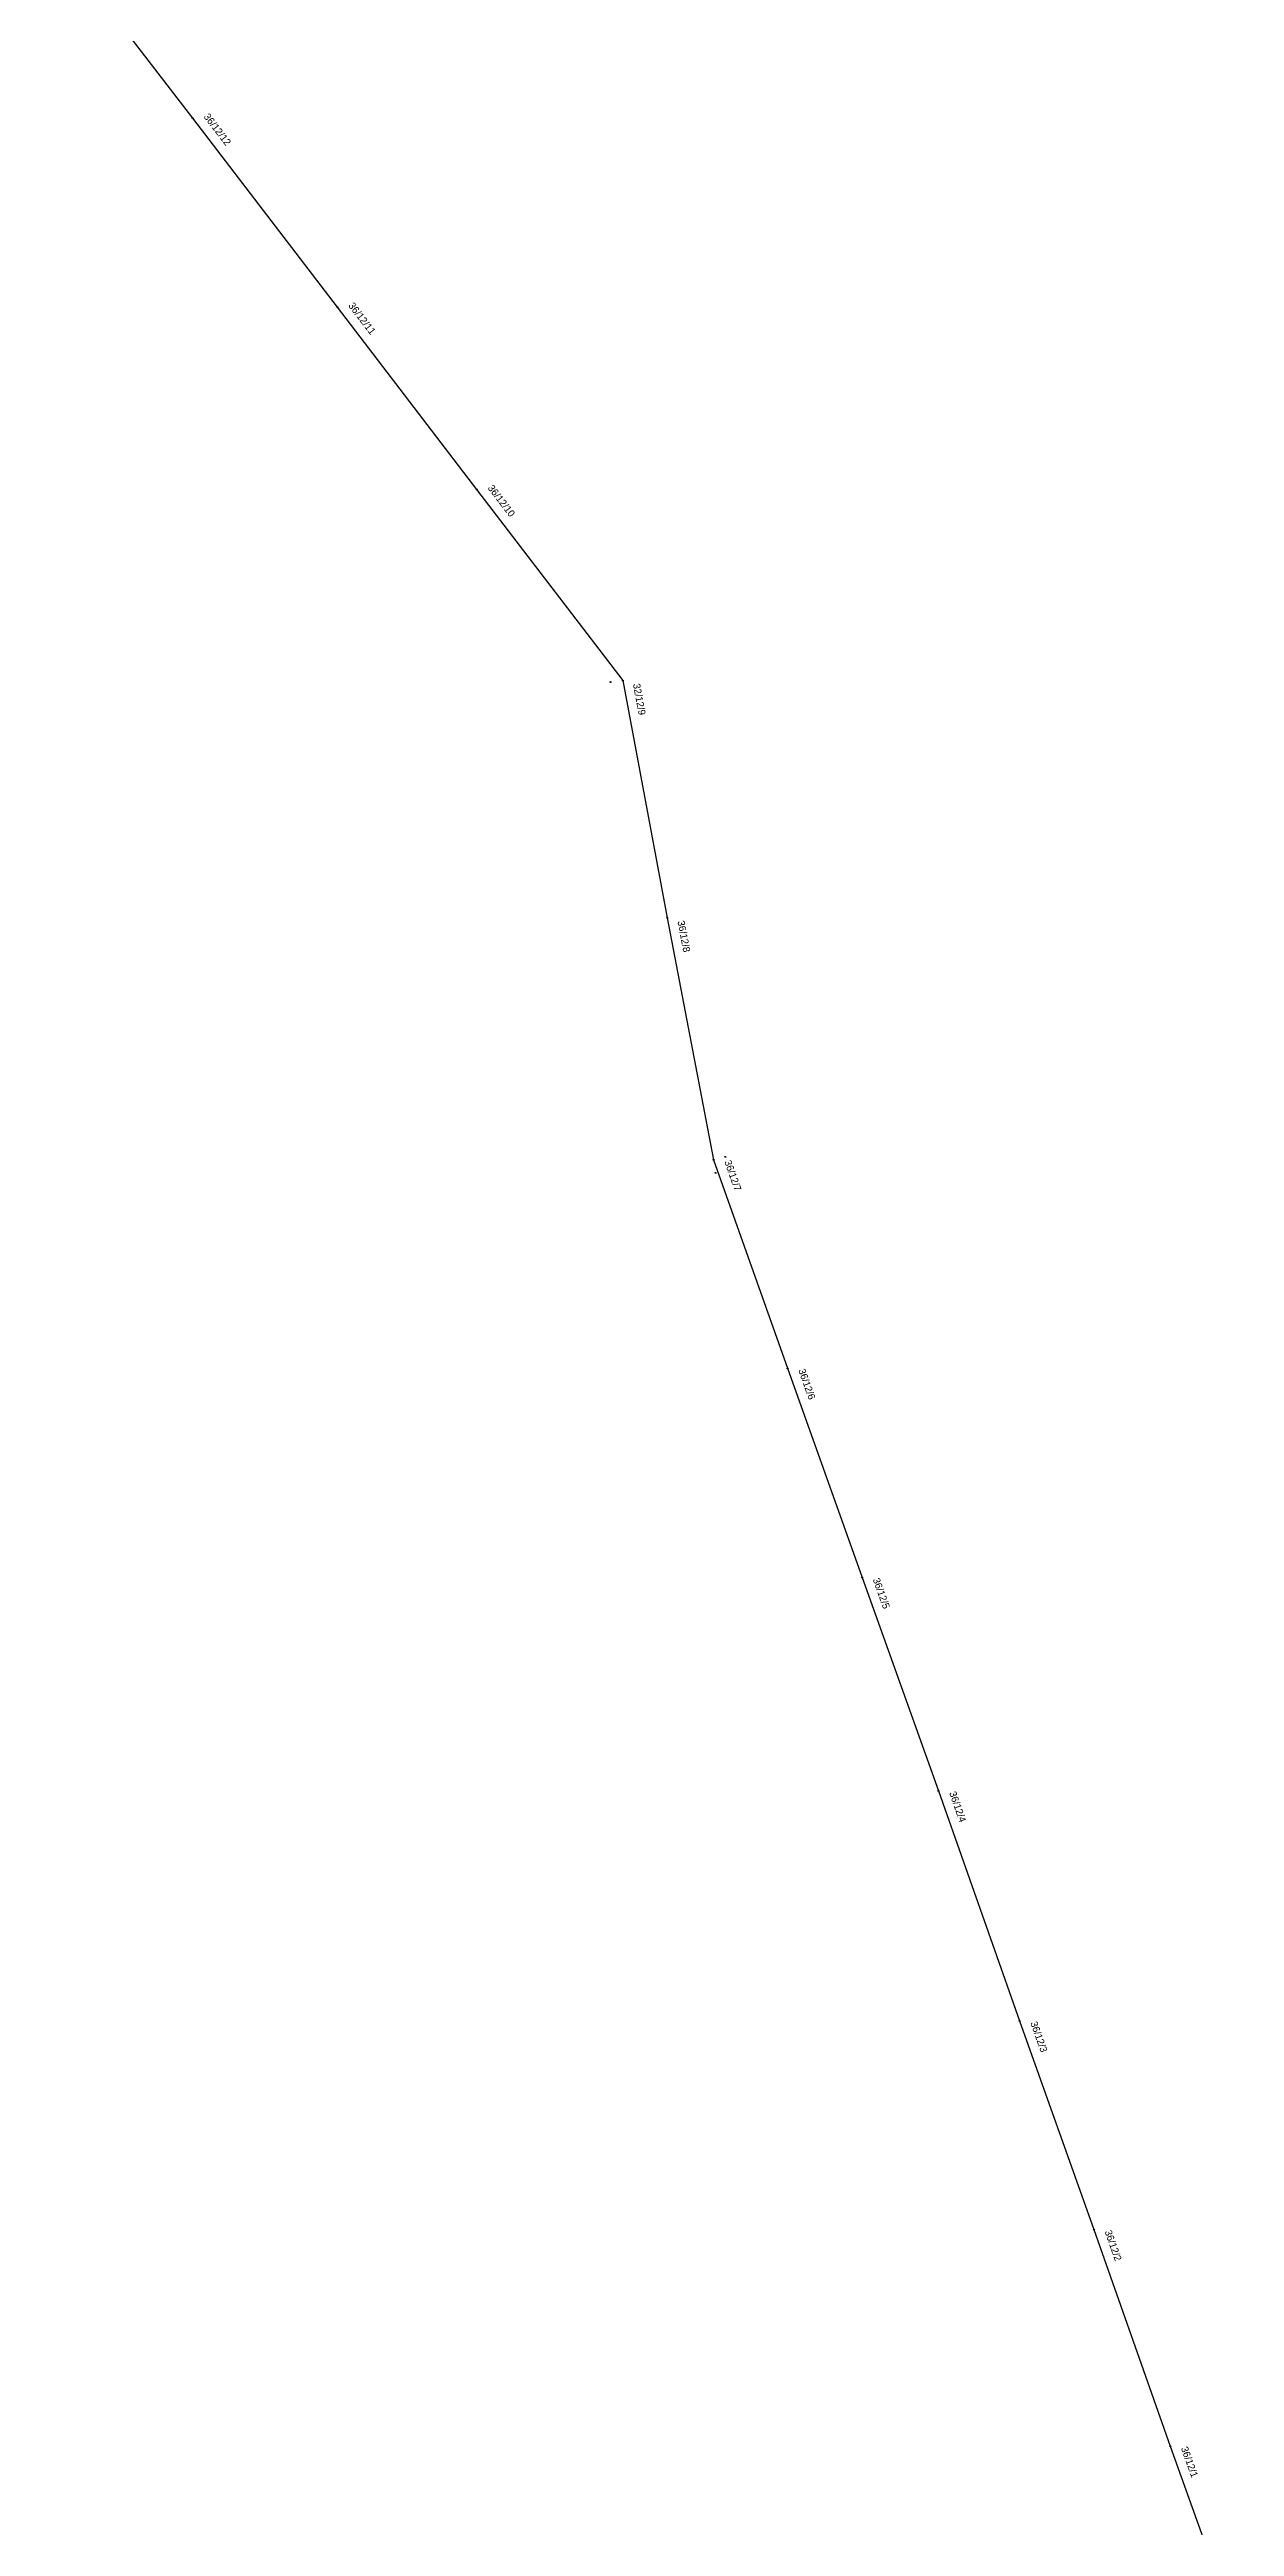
# Model space of a CAD drawing. Header units: metres. Extents: x 2259452 to 2262826, y 426390 to 431191.
# Drawn here: x 2259688 to 2260019, y 428418 to 429109 of the extents above; entities that cross this region are included whole.
import ezdxf

# ---------------------------------------------------------------- set-up
doc = ezdxf.new("R2010")
doc.units = ezdxf.units.M
for name, color, linetype in [('ВЛ-10кВ ф.8 ПС Володаровка', 5, 'Continuous'), ('опоры', 250, 'Continuous'), ('укосы', 250, 'Continuous')]:
    doc.layers.add(name, color=color, linetype=linetype)

# ---------------------------------------------------------------- blocks, each defined once
blk = doc.blocks.new('BL2')
blk.add_lwpolyline([(-0.09, -0.12), (-0.09, 0.12), (0.09, 0.12), (0.09, -0.12), (-0.09, -0.12)])
blk.add_attdef('НОМЕР', (1.5, 2.6), '', height=2)

msp = doc.modelspace()

# ---------------------------------------------------------------- linework, layer by layer
at = {"layer": 'ВЛ-10кВ ф.8 ПС Володаровка', "color": 3}
msp.add_lwpolyline([(2259688.08, 429141.86), (2259728.01, 429090), (2259768.38, 429037.31), (2259807.28, 428986.46), (2259848.06, 428933.16), (2259860.47, 428867.01), (2259873.41, 428799.55), (2259894.06, 428741.39), (2259914.83, 428683.03), (2259936.16, 428623.53), (2259958.81, 428559.37), (2259979.55, 428501.19), (2260000.83, 428440.79), (2260018.77, 428390.78)], dxfattribs=at)

# ---------------------------------------------------------------- block references
at = {"layer": 'опоры', "color": 250}
for p, rotation, values in [((2259728.01, 429090), 307.4579424986974, {'НОМЕР': '36/12/12'}), ((2259768.38, 429037.31), 307.4152256601203, {'НОМЕР': '36/12/11'}), ((2259807.28, 428986.46), 307.4210040084843, {'НОМЕР': '36/12/10'}), ((2259848.06, 428933.16), 280.6260287702307, {'НОМЕР': '32/12/9'}), ((2259860.47, 428867.01), 280.8547921457488, {'НОМЕР': '36/12/8'}), ((2259873.41, 428799.55), 289.5450346243875, {'НОМЕР': '36/12/7'}), ((2259894.06, 428741.39), 289.5968324083281, {'НОМЕР': '36/12/6'}), ((2259914.83, 428683.03), 289.7236734805192, {'НОМЕР': '36/12/5'}), ((2259936.16, 428623.53), 289.4385373127853, {'НОМЕР': '36/12/4'}), ((2259958.81, 428559.37), 289.622317965963, {'НОМЕР': '36/12/3'}), ((2259979.55, 428501.19), 289.4064952386673, {'НОМЕР': '36/12/2'}), ((2260000.83, 428440.79), 289.7330539627705, {'НОМЕР': '36/12/1'})]:
    msp.add_blockref('BL2', p, dxfattribs=dict(at, rotation=rotation)).add_auto_attribs(values)
at = {"layer": 'укосы', "color": 250}
for p, rotation in [((2259844.66, 428932.75), 6.873720716537688), ((2259876.67, 428800.34), 13.51539098524951), ((2259873.96, 428795.89), 278.5942527066765)]:
    msp.add_blockref('BL2', p, dxfattribs=dict(at, rotation=rotation))

doc.saveas('drawing.dxf')
